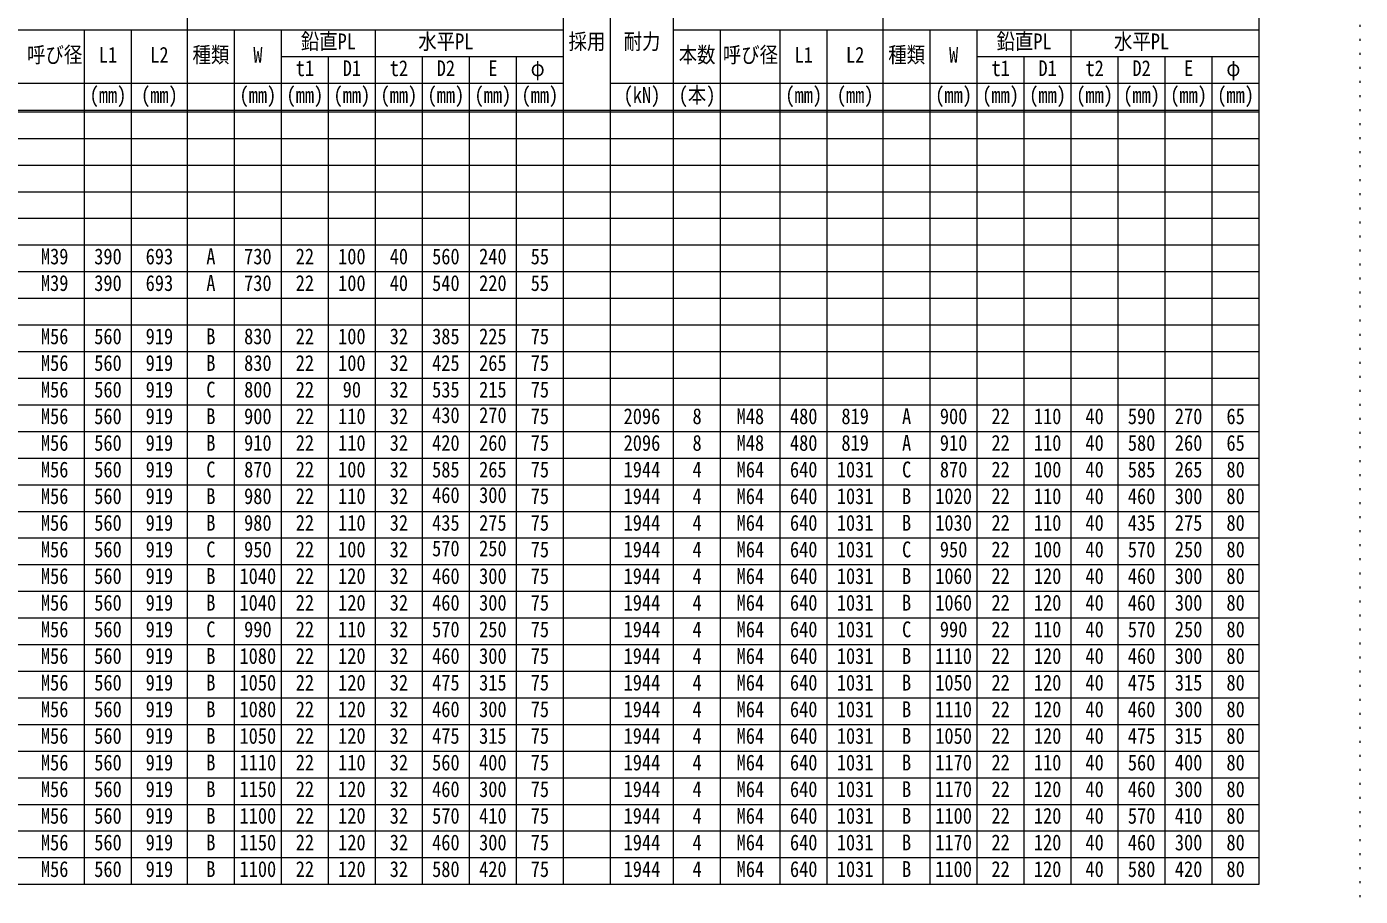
# Model space of a CAD drawing. Units: millimetres, scale not verified. Extents: x -40820 to 40820, y -29828 to 29828.
# Drawn here: x -4946 to 19981, y -20930 to -4669 of the extents above; entities that cross this region are included whole.
import ezdxf
from ezdxf.enums import TextEntityAlignment as Align

# ---------------------------------------------------------------- set-up
doc = ezdxf.new("R2010")
doc.units = ezdxf.units.MM
doc.header["$LTSCALE"] = 150
doc.linetypes.add('DOTTED', pattern=[1.75, 0.25, -1.5])
doc.layers.add('0-2_07_DOT', color=4, linetype='DOTTED', lineweight=13)
doc.layers.add('0-6_06_HYOU', color=20, linetype='Continuous', lineweight=13)
doc.layers.add('0-4_02_TEXT', color=7, linetype='Continuous')
doc.styles.add('ＭＳ ゴシック', font='')
doc.styles.get('ＭＳ ゴシック').set_extended_font_data('MS Gothic')

msp = doc.modelspace()

# ---------------------------------------------------------------- linework, layer by layer
at = {"layer": '0-2_07_DOT'}
msp.add_line((19980.6, -24622), (19980.6, 23273.3), dxfattribs=at)
at = {"layer": '0-6_06_HYOU'}
for p, q in [((5085.8, -20704.1), (5085.8, -3726.6)), ((18089.4, -20704.1), (18089.4, -3726.6)), ((-1942.1, -20704.1), (-1942.1, -4227.7)), ((5964.2, -20704.1), (5964.2, -4227.7)), ((7145.4, -20704.1), (7145.4, -4227.7)), ((11061.6, -20704.1), (11061.6, -4227.7)), ((-5858.3, -4728.8), (5085.8, -4728.8)), ((-3865, -20704.1), (-3865, -4728.8)), ((-2986.6, -20704.1), (-2986.6, -4728.8)), ((-1063.6, -20704.1), (-1063.6, -4728.8)), ((-185.1, -20704.1), (-185.1, -4728.8)), ((1571.8, -20704.1), (1571.8, -4728.8)), ((7145.4, -4728.8), (18089.4, -4728.8)), ((8023.9, -20704.1), (8023.9, -4728.8)), ((9138.6, -20704.1), (9138.6, -4728.8)), ((10017.1, -20704.1), (10017.1, -4728.8)), ((11940.1, -20704.1), (11940.1, -4728.8)), ((12818.6, -20704.1), (12818.6, -4728.8)), ((14575.5, -20704.1), (14575.5, -4728.8)), ((-185.1, -5229.8), (5085.8, -5229.8)), ((693.4, -20704.1), (693.4, -5229.8)), ((2450.3, -20704.1), (2450.3, -5229.8)), ((3328.8, -20704.1), (3328.8, -5229.8)), ((4207.3, -20704.1), (4207.3, -5229.8)), ((12818.6, -5229.8), (18089.4, -5229.8)), ((13697, -20704.1), (13697, -5229.8)), ((15454, -20704.1), (15454, -5229.8)), ((16332.5, -20704.1), (16332.5, -5229.8)), ((17211, -20704.1), (17211, -5229.8)), ((-7039.4, -5727.9), (5085.8, -5727.9)), ((5964.2, -5727.9), (18089.4, -5727.9)), ((-37787.8, -6229), (18089.4, -6229)), ((-37787.8, -6260.1), (18089.4, -6260.1)), ((-37787.8, -6758.2), (18089.4, -6758.2)), ((-37787.8, -7256.2), (18089.4, -7256.2)), ((-37787.8, -7754.3), (18089.4, -7754.3)), ((-37787.8, -8252.4), (18089.4, -8252.4)), ((-37787.8, -8750.4), (18089.4, -8750.4)), ((-37787.8, -9248.5), (18089.4, -9248.5)), ((-37787.8, -9746.6), (18089.4, -9746.6)), ((-37787.8, -10244.7), (18089.4, -10244.7)), ((-37787.8, -10742.7), (18089.4, -10742.7)), ((-37787.8, -11240.8), (18089.4, -11240.8)), ((-37787.8, -11738.9), (18089.4, -11738.9)), ((-37787.8, -12236.9), (18089.4, -12236.9)), ((-37787.8, -12735), (18089.4, -12735)), ((-37787.8, -13233.1), (18089.4, -13233.1)), ((-37787.8, -13731.1), (18089.4, -13731.1)), ((-37787.8, -14229.2), (18089.4, -14229.2)), ((-37787.8, -14727.3), (18089.4, -14727.3)), ((-37787.8, -15225.3), (18089.4, -15225.3)), ((-37787.8, -15723.4), (18089.4, -15723.4)), ((-37787.8, -16221.5), (18089.4, -16221.5)), ((-37787.8, -16719.5), (18089.4, -16719.5)), ((-37787.8, -17217.6), (18089.4, -17217.6)), ((-37787.8, -17715.7), (18089.4, -17715.7)), ((-37787.8, -18213.7), (18089.4, -18213.7)), ((-37787.8, -18711.8), (18089.4, -18711.8)), ((-37787.8, -19209.9), (18089.4, -19209.9)), ((-37787.8, -19707.9), (18089.4, -19707.9)), ((-37787.8, -20206), (18089.4, -20206)), ((-37787.8, -20704.1), (18089.4, -20704.1))]:
    msp.add_line(p, q, dxfattribs=at)

# ---------------------------------------------------------------- texts
at = {"layer": '0-4_02_TEXT', "style": 'ＭＳ ゴシック', "width": 0.85}
for s, p in [('鉛直PL', (177.8, -5181.5)), ('水平PL', (2374, -5181.5)), ('採用', (5181.3, -5181.5)), ('耐力', (6211.1, -5181.5)), ('鉛直PL', (13181.4, -5181.5)), ('水平PL', (15377.6, -5181.5)), ('呼び径', (-4938, -5432)), ('L1', (-3597.7, -5432)), ('L2', (-2636.2, -5432)), ('種類', (-1846.6, -5432)), ('W', (-710.3, -5432)), ('本数', (7240.9, -5432)), ('呼び径', (8065.6, -5432)), ('L1', (9406, -5432)), ('L2', (10367.5, -5432)), ('種類', (11157.1, -5432)), ('W', (12293.4, -5432)), ('t1', (82.3, -5682.6)), ('D1', (960.7, -5682.6)), ('t2', (1839.2, -5682.6)), ('D2', (2717.7, -5682.6)), ('E', (3682.1, -5682.6)), ('φ', (4474.7, -5682.6)), ('t1', (13085.9, -5682.6)), ('D1', (13964.4, -5682.6)), ('t2', (14842.9, -5682.6)), ('D2', (15721.4, -5682.6)), ('E', (16685.8, -5682.6)), ('φ', (17478.3, -5682.6)), ('(mm)', (-3769.6, -6182.1)), ('(mm)', (-2808.1, -6182.1)), ('(mm)', (-968.1, -6182.1)), ('(mm)', (-89.6, -6182.1)), ('(mm)', (788.9, -6182.1)), ('(mm)', (1667.3, -6182.1)), ('(mm)', (2545.8, -6182.1)), ('(mm)', (3424.3, -6182.1)), ('(mm)', (4302.8, -6182.1)), ('(kN)', (6211.1, -6182.1)), ('(本)', (7240.9, -6182.1)), ('(mm)', (9234.1, -6182.1)), ('(mm)', (10195.6, -6182.1)), ('(mm)', (12035.6, -6182.1)), ('(mm)', (12914.1, -6182.1)), ('(mm)', (13792.5, -6182.1)), ('(mm)', (14671, -6182.1)), ('(mm)', (15549.5, -6182.1)), ('(mm)', (16428, -6182.1)), ('(mm)', (17306.5, -6182.1)), ('M39', (-4680.2, -9201.7)), ('390', (-3683.6, -9201.7)), ('693', (-2722.1, -9201.7)), ('A', (-1588.8, -9201.7)), ('730', (-882.2, -9201.7)), ('22', (82.3, -9201.7)), ('100', (874.8, -9201.7)), ('40', (1839.2, -9201.7)), ('560', (2631.8, -9201.7)), ('240', (3510.2, -9201.7)), ('55', (4474.7, -9201.7)), ('M39', (-4680.2, -9699.7)), ('390', (-3683.6, -9699.7)), ('693', (-2722.1, -9699.7)), ('A', (-1588.8, -9699.7)), ('730', (-882.2, -9699.7)), ('22', (82.3, -9699.7)), ('100', (874.8, -9699.7)), ('40', (1839.2, -9699.7)), ('540', (2631.8, -9699.7)), ('220', (3510.2, -9699.7)), ('55', (4474.7, -9699.7)), ('M56', (-4680.2, -10695.9)), ('560', (-3683.6, -10695.9)), ('919', (-2722.1, -10695.9)), ('B', (-1588.8, -10695.9)), ('830', (-882.2, -10695.9)), ('22', (82.3, -10695.9)), ('100', (874.8, -10695.9)), ('32', (1839.2, -10695.9)), ('385', (2631.8, -10695.9)), ('225', (3510.2, -10695.9)), ('75', (4474.7, -10695.9)), ('M56', (-4680.2, -11194)), ('560', (-3683.6, -11194)), ('919', (-2722.1, -11194)), ('B', (-1588.8, -11194)), ('830', (-882.2, -11194)), ('22', (82.3, -11194)), ('100', (874.8, -11194)), ('32', (1839.2, -11194)), ('425', (2631.8, -11194)), ('265', (3510.2, -11194)), ('75', (4474.7, -11194)), ('M56', (-4680.2, -11692)), ('560', (-3683.6, -11692)), ('919', (-2722.1, -11692)), ('C', (-1588.8, -11692)), ('800', (-882.2, -11692)), ('22', (82.3, -11692)), ('90', (960.7, -11692)), ('32', (1839.2, -11692)), ('535', (2631.8, -11692)), ('215', (3510.2, -11692)), ('75', (4474.7, -11692)), ('M56', (-4680.2, -12190.1)), ('560', (-3683.6, -12190.1)), ('919', (-2722.1, -12190.1)), ('B', (-1588.8, -12190.1)), ('900', (-882.2, -12190.1)), ('22', (82.3, -12190.1)), ('110', (874.8, -12190.1)), ('32', (1839.2, -12190.1)), ('430', (2631.8, -12170)), ('270', (3510.2, -12170)), ('75', (4474.7, -12190.1)), ('2096', (6211.1, -12190.1)), ('8', (7498.7, -12190.1)), ('M48', (8323.4, -12190.1)), ('480', (9320.1, -12190.1)), ('819', (10281.6, -12190.1)), ('A', (11414.9, -12190.1)), ('900', (12121.5, -12190.1)), ('22', (13085.9, -12190.1)), ('110', (13878.5, -12190.1)), ('40', (14842.9, -12190.1)), ('590', (15635.4, -12190.1)), ('270', (16513.9, -12190.1)), ('65', (17478.3, -12190.1)), ('M56', (-4680.2, -12688.2)), ('560', (-3683.6, -12688.2)), ('919', (-2722.1, -12688.2)), ('B', (-1588.8, -12688.2)), ('910', (-882.2, -12688.2)), ('22', (82.3, -12688.2)), ('110', (874.8, -12688.2)), ('32', (1839.2, -12688.2)), ('420', (2631.8, -12688.2)), ('260', (3510.2, -12688.2)), ('75', (4474.7, -12688.2)), ('2096', (6211.1, -12688.2)), ('8', (7498.7, -12688.2)), ('M48', (8323.4, -12688.2)), ('480', (9320.1, -12688.2)), ('819', (10281.6, -12688.2)), ('A', (11414.9, -12688.2)), ('910', (12121.5, -12688.2)), ('22', (13085.9, -12688.2)), ('110', (13878.5, -12688.2)), ('40', (14842.9, -12688.2)), ('580', (15635.4, -12688.2)), ('260', (16513.9, -12688.2)), ('65', (17478.3, -12688.2)), ('M56', (-4680.2, -13186.2)), ('560', (-3683.6, -13186.2)), ('919', (-2722.1, -13186.2)), ('C', (-1588.8, -13186.2)), ('870', (-882.2, -13186.2)), ('22', (82.3, -13186.2)), ('100', (874.8, -13186.2)), ('32', (1839.2, -13186.2)), ('585', (2631.8, -13186.2)), ('265', (3510.2, -13186.2)), ('75', (4474.7, -13186.2)), ('1944', (6211.1, -13186.2)), ('4', (7498.7, -13186.2)), ('M64', (8323.4, -13186.2)), ('640', (9320.1, -13186.2)), ('1031', (10195.6, -13186.2)), ('C', (11414.9, -13186.2)), ('870', (12121.5, -13186.2)), ('22', (13085.9, -13186.2)), ('100', (13878.5, -13186.2)), ('40', (14842.9, -13186.2)), ('585', (15635.4, -13186.2)), ('265', (16513.9, -13186.2)), ('80', (17478.3, -13186.2)), ('M56', (-4680.2, -13684.3)), ('560', (-3683.6, -13684.3)), ('919', (-2722.1, -13684.3)), ('B', (-1588.8, -13684.3)), ('980', (-882.2, -13684.3)), ('22', (82.3, -13684.3)), ('110', (874.8, -13684.3)), ('32', (1839.2, -13684.3)), ('460', (2631.8, -13664.2)), ('300', (3510.2, -13664.2)), ('75', (4474.7, -13684.3)), ('1944', (6211.1, -13684.3)), ('4', (7498.7, -13684.3)), ('M64', (8323.4, -13684.3)), ('640', (9320.1, -13684.3)), ('1031', (10195.6, -13684.3)), ('B', (11414.9, -13684.3)), ('1020', (12035.6, -13684.3)), ('22', (13085.9, -13684.3)), ('110', (13878.5, -13684.3)), ('40', (14842.9, -13684.3)), ('460', (15635.4, -13684.3)), ('300', (16513.9, -13684.3)), ('80', (17478.3, -13684.3)), ('M56', (-4680.2, -14182.4)), ('560', (-3683.6, -14182.4)), ('919', (-2722.1, -14182.4)), ('B', (-1588.8, -14182.4)), ('980', (-882.2, -14182.4)), ('22', (82.3, -14182.4)), ('110', (874.8, -14182.4)), ('32', (1839.2, -14182.4)), ('435', (2631.8, -14182.4)), ('275', (3510.2, -14182.4)), ('75', (4474.7, -14182.4)), ('1944', (6211.1, -14182.4)), ('4', (7498.7, -14182.4)), ('M64', (8323.4, -14182.4)), ('640', (9320.1, -14182.4)), ('1031', (10195.6, -14182.4)), ('B', (11414.9, -14182.4)), ('1030', (12035.6, -14182.4)), ('22', (13085.9, -14182.4)), ('110', (13878.5, -14182.4)), ('40', (14842.9, -14182.4)), ('435', (15635.4, -14182.4)), ('275', (16513.9, -14182.4)), ('80', (17478.3, -14182.4)), ('M56', (-4680.2, -14680.4)), ('560', (-3683.6, -14680.4)), ('919', (-2722.1, -14680.4)), ('C', (-1588.8, -14680.4)), ('950', (-882.2, -14680.4)), ('22', (82.3, -14680.4)), ('100', (874.8, -14680.4)), ('32', (1839.2, -14680.4)), ('570', (2631.8, -14660.4)), ('250', (3510.2, -14660.4)), ('75', (4474.7, -14680.4)), ('1944', (6211.1, -14680.4)), ('4', (7498.7, -14680.4)), ('M64', (8323.4, -14680.4)), ('640', (9320.1, -14680.4)), ('1031', (10195.6, -14680.4)), ('C', (11414.9, -14680.4)), ('950', (12121.5, -14680.4)), ('22', (13085.9, -14680.4)), ('100', (13878.5, -14680.4)), ('40', (14842.9, -14680.4)), ('570', (15635.4, -14680.4)), ('250', (16513.9, -14680.4)), ('80', (17478.3, -14680.4)), ('M56', (-4680.2, -15178.5)), ('560', (-3683.6, -15178.5)), ('919', (-2722.1, -15178.5)), ('B', (-1588.8, -15178.5)), ('1040', (-968.1, -15178.5)), ('22', (82.3, -15178.5)), ('120', (874.8, -15178.5)), ('32', (1839.2, -15178.5)), ('460', (2631.8, -15178.5)), ('300', (3510.2, -15178.5)), ('75', (4474.7, -15178.5)), ('1944', (6211.1, -15178.5)), ('4', (7498.7, -15178.5)), ('M64', (8323.4, -15178.5)), ('640', (9320.1, -15178.5)), ('1031', (10195.6, -15178.5)), ('B', (11414.9, -15178.5)), ('1060', (12035.6, -15178.5)), ('22', (13085.9, -15178.5)), ('120', (13878.5, -15178.5)), ('40', (14842.9, -15178.5)), ('460', (15635.4, -15178.5)), ('300', (16513.9, -15178.5)), ('80', (17478.3, -15178.5)), ('M56', (-4680.2, -15676.6)), ('560', (-3683.6, -15676.6)), ('919', (-2722.1, -15676.6)), ('B', (-1588.8, -15676.6)), ('1040', (-968.1, -15676.6)), ('22', (82.3, -15676.6)), ('120', (874.8, -15676.6)), ('32', (1839.2, -15676.6)), ('460', (2631.8, -15676.6)), ('300', (3510.2, -15676.6)), ('75', (4474.7, -15676.6)), ('1944', (6211.1, -15676.6)), ('4', (7498.7, -15676.6)), ('M64', (8323.4, -15676.6)), ('640', (9320.1, -15676.6)), ('1031', (10195.6, -15676.6)), ('B', (11414.9, -15676.6)), ('1060', (12035.6, -15676.6)), ('22', (13085.9, -15676.6)), ('120', (13878.5, -15676.6)), ('40', (14842.9, -15676.6)), ('460', (15635.4, -15676.6)), ('300', (16513.9, -15676.6)), ('80', (17478.3, -15676.6)), ('M56', (-4680.2, -16174.6)), ('560', (-3683.6, -16174.6)), ('919', (-2722.1, -16174.6)), ('C', (-1588.8, -16174.6)), ('990', (-882.2, -16174.6)), ('22', (82.3, -16174.6)), ('110', (874.8, -16174.6)), ('32', (1839.2, -16174.6)), ('570', (2631.8, -16174.6)), ('250', (3510.2, -16174.6)), ('75', (4474.7, -16174.6)), ('1944', (6211.1, -16174.6)), ('4', (7498.7, -16174.6)), ('M64', (8323.4, -16174.6)), ('640', (9320.1, -16174.6)), ('1031', (10195.6, -16174.6)), ('C', (11414.9, -16174.6)), ('990', (12121.5, -16174.6)), ('22', (13085.9, -16174.6)), ('110', (13878.5, -16174.6)), ('40', (14842.9, -16174.6)), ('570', (15635.4, -16174.6)), ('250', (16513.9, -16174.6)), ('80', (17478.3, -16174.6)), ('M56', (-4680.2, -16672.7)), ('560', (-3683.6, -16672.7)), ('919', (-2722.1, -16672.7)), ('B', (-1588.8, -16672.7)), ('1080', (-968.1, -16672.7)), ('22', (82.3, -16672.7)), ('120', (874.8, -16672.7)), ('32', (1839.2, -16672.7)), ('460', (2631.8, -16672.7)), ('300', (3510.2, -16672.7)), ('75', (4474.7, -16672.7)), ('1944', (6211.1, -16672.7)), ('4', (7498.7, -16672.7)), ('M64', (8323.4, -16672.7)), ('640', (9320.1, -16672.7)), ('1031', (10195.6, -16672.7)), ('B', (11414.9, -16672.7)), ('1110', (12035.6, -16672.7)), ('22', (13085.9, -16672.7)), ('120', (13878.5, -16672.7)), ('40', (14842.9, -16672.7)), ('460', (15635.4, -16672.7)), ('300', (16513.9, -16672.7)), ('80', (17478.3, -16672.7)), ('M56', (-4680.2, -17170.8)), ('560', (-3683.6, -17170.8)), ('919', (-2722.1, -17170.8)), ('B', (-1588.8, -17170.8)), ('1050', (-968.1, -17170.8)), ('22', (82.3, -17170.8)), ('120', (874.8, -17170.8)), ('32', (1839.2, -17170.8)), ('475', (2631.8, -17170.8)), ('315', (3510.2, -17170.8)), ('75', (4474.7, -17170.8)), ('1944', (6211.1, -17170.8)), ('4', (7498.7, -17170.8)), ('M64', (8323.4, -17170.8)), ('640', (9320.1, -17170.8)), ('1031', (10195.6, -17170.8)), ('B', (11414.9, -17170.8)), ('1050', (12035.6, -17170.8)), ('22', (13085.9, -17170.8)), ('120', (13878.5, -17170.8)), ('40', (14842.9, -17170.8)), ('475', (15635.4, -17170.8)), ('315', (16513.9, -17170.8)), ('80', (17478.3, -17170.8)), ('M56', (-4680.2, -17668.8)), ('560', (-3683.6, -17668.8)), ('919', (-2722.1, -17668.8)), ('B', (-1588.8, -17668.8)), ('1080', (-968.1, -17668.8)), ('22', (82.3, -17668.8)), ('120', (874.8, -17668.8)), ('32', (1839.2, -17668.8)), ('460', (2631.8, -17668.8)), ('300', (3510.2, -17668.8)), ('75', (4474.7, -17668.8)), ('1944', (6211.1, -17668.8)), ('4', (7498.7, -17668.8)), ('M64', (8323.4, -17668.8)), ('640', (9320.1, -17668.8)), ('1031', (10195.6, -17668.8)), ('B', (11414.9, -17668.8)), ('1110', (12035.6, -17668.8)), ('22', (13085.9, -17668.8)), ('120', (13878.5, -17668.8)), ('40', (14842.9, -17668.8)), ('460', (15635.4, -17668.8)), ('300', (16513.9, -17668.8)), ('80', (17478.3, -17668.8)), ('M56', (-4680.2, -18166.9)), ('560', (-3683.6, -18166.9)), ('919', (-2722.1, -18166.9)), ('B', (-1588.8, -18166.9)), ('1050', (-968.1, -18166.9)), ('22', (82.3, -18166.9)), ('120', (874.8, -18166.9)), ('32', (1839.2, -18166.9)), ('475', (2631.8, -18166.9)), ('315', (3510.2, -18166.9)), ('75', (4474.7, -18166.9)), ('1944', (6211.1, -18166.9)), ('4', (7498.7, -18166.9)), ('M64', (8323.4, -18166.9)), ('640', (9320.1, -18166.9)), ('1031', (10195.6, -18166.9)), ('B', (11414.9, -18166.9)), ('1050', (12035.6, -18166.9)), ('22', (13085.9, -18166.9)), ('120', (13878.5, -18166.9)), ('40', (14842.9, -18166.9)), ('475', (15635.4, -18166.9)), ('315', (16513.9, -18166.9)), ('80', (17478.3, -18166.9)), ('M56', (-4680.2, -18665)), ('560', (-3683.6, -18665)), ('919', (-2722.1, -18665)), ('B', (-1588.8, -18665)), ('1110', (-968.1, -18665)), ('22', (82.3, -18665)), ('110', (874.8, -18665)), ('32', (1839.2, -18665)), ('560', (2631.8, -18665)), ('400', (3510.2, -18665)), ('75', (4474.7, -18665)), ('1944', (6211.1, -18665)), ('4', (7498.7, -18665)), ('M64', (8323.4, -18665)), ('640', (9320.1, -18665)), ('1031', (10195.6, -18665)), ('B', (11414.9, -18665)), ('1170', (12035.6, -18665)), ('22', (13085.9, -18665)), ('110', (13878.5, -18665)), ('40', (14842.9, -18665)), ('560', (15635.4, -18665)), ('400', (16513.9, -18665)), ('80', (17478.3, -18665)), ('M56', (-4680.2, -19163)), ('560', (-3683.6, -19163)), ('919', (-2722.1, -19163)), ('B', (-1588.8, -19163)), ('1150', (-968.1, -19163)), ('22', (82.3, -19163)), ('120', (874.8, -19163)), ('32', (1839.2, -19163)), ('460', (2631.8, -19163)), ('300', (3510.2, -19163)), ('75', (4474.7, -19163)), ('1944', (6211.1, -19163)), ('4', (7498.7, -19163)), ('M64', (8323.4, -19163)), ('640', (9320.1, -19163)), ('1031', (10195.6, -19163)), ('B', (11414.9, -19163)), ('1170', (12035.6, -19163)), ('22', (13085.9, -19163)), ('120', (13878.5, -19163)), ('40', (14842.9, -19163)), ('460', (15635.4, -19163)), ('300', (16513.9, -19163)), ('80', (17478.3, -19163)), ('M56', (-4680.2, -19661.1)), ('560', (-3683.6, -19661.1)), ('919', (-2722.1, -19661.1)), ('B', (-1588.8, -19661.1)), ('1100', (-968.1, -19661.1)), ('22', (82.3, -19661.1)), ('120', (874.8, -19661.1)), ('32', (1839.2, -19661.1)), ('570', (2631.8, -19661.1)), ('410', (3510.2, -19661.1)), ('75', (4474.7, -19661.1)), ('1944', (6211.1, -19661.1)), ('4', (7498.7, -19661.1)), ('M64', (8323.4, -19661.1)), ('640', (9320.1, -19661.1)), ('1031', (10195.6, -19661.1)), ('B', (11414.9, -19661.1)), ('1100', (12035.6, -19661.1)), ('22', (13085.9, -19661.1)), ('120', (13878.5, -19661.1)), ('40', (14842.9, -19661.1)), ('570', (15635.4, -19661.1)), ('410', (16513.9, -19661.1)), ('80', (17478.3, -19661.1)), ('M56', (-4680.2, -20159.2)), ('560', (-3683.6, -20159.2)), ('919', (-2722.1, -20159.2)), ('B', (-1588.8, -20159.2)), ('1150', (-968.1, -20159.2)), ('22', (82.3, -20159.2)), ('120', (874.8, -20159.2)), ('32', (1839.2, -20159.2)), ('460', (2631.8, -20159.2)), ('300', (3510.2, -20159.2)), ('75', (4474.7, -20159.2)), ('1944', (6211.1, -20159.2)), ('4', (7498.7, -20159.2)), ('M64', (8323.4, -20159.2)), ('640', (9320.1, -20159.2)), ('1031', (10195.6, -20159.2)), ('B', (11414.9, -20159.2)), ('1170', (12035.6, -20159.2)), ('22', (13085.9, -20159.2)), ('120', (13878.5, -20159.2)), ('40', (14842.9, -20159.2)), ('460', (15635.4, -20159.2)), ('300', (16513.9, -20159.2)), ('80', (17478.3, -20159.2)), ('M56', (-4680.2, -20657.3)), ('560', (-3683.6, -20657.3)), ('919', (-2722.1, -20657.3)), ('B', (-1588.8, -20657.3)), ('1100', (-968.1, -20657.3)), ('22', (82.3, -20657.3)), ('120', (874.8, -20657.3)), ('32', (1839.2, -20657.3)), ('580', (2631.8, -20657.3)), ('420', (3510.2, -20657.3)), ('75', (4474.7, -20657.3)), ('1944', (6211.1, -20657.3)), ('4', (7498.7, -20657.3)), ('M64', (8323.4, -20657.3)), ('640', (9320.1, -20657.3)), ('1031', (10195.6, -20657.3)), ('B', (11414.9, -20657.3)), ('1100', (12035.6, -20657.3)), ('22', (13085.9, -20657.3)), ('120', (13878.5, -20657.3)), ('40', (14842.9, -20657.3)), ('580', (15635.4, -20657.3)), ('420', (16513.9, -20657.3)), ('80', (17478.3, -20657.3))]:
    msp.add_text(s, height=296.5, dxfattribs=at).set_placement(p, align=Align.BOTTOM_LEFT)

doc.saveas('drawing.dxf')
